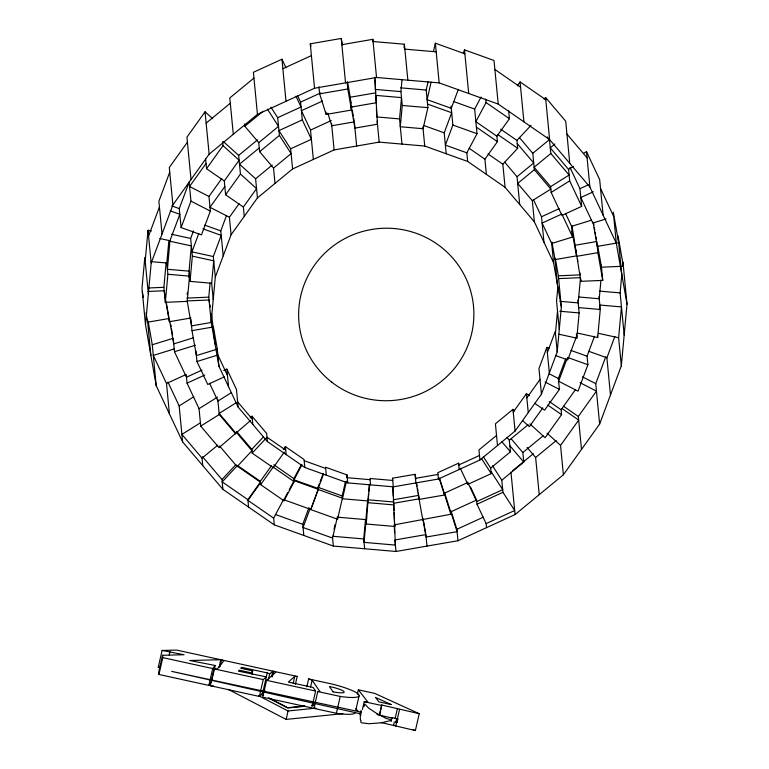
<?xml version="1.0" encoding="UTF-8"?>
<svg xmlns="http://www.w3.org/2000/svg" width="769" height="769" viewBox="0 0 769 769"><rect width="100%" height="100%" fill="white"/><g stroke="black" fill="none" stroke-linecap="round" stroke-linejoin="round"><path stroke-width="1.15" d="M360.267 715.026L360.401 719.899M360.555 712.873L360.18 714.286L360.526 713.007M360.959 711.69L361.151 711.123L360.478 713.968M360.901 711.142L360.651 712.45M391.786 717.977L377.041 714.593M397.198 720.88L397.756 718.842L396.967 722.562M145.187 261.124L148.023 230.277L151.397 231.017M622.63 265.613L622.957 262.056L627.014 304.178L621.333 365.871L599.628 424.055L563.379 474.771L515.057 514.567L457.968 540.732L395.987 551.469L333.342 546.057L274.302 524.862L222.895 489.334L182.618 441.887L156.222 385.759L145.495 324.768L151.185 263.085L148.023 230.277M168.863 240.793L166.815 262.998L167.902 274.273L189.53 276.138L187.203 301.381L165.316 302.313L163.874 287.318L166.133 262.787M170.16 210.821L179.821 214.291L169.959 240.735L167.421 269.285L189.049 271.149L190.03 281.387L211.658 283.252L213.224 299.535M165.316 302.313L167.902 274.273M189.049 271.149L191.375 245.917L170.007 241.245M187.203 294.642L187.415 292.355M188.79 277.436L189.212 272.851M190.03 281.387L192.356 256.154L190.654 238.448L193.48 230.873M555.276 258.307L558.352 275.821L561.351 306.985L557.217 351.856L541.434 394.17L515.076 431.053L479.933 459.997L438.407 479.02L393.334 486.835L347.771 482.903L304.832 467.485L267.449 441.646L238.159 407.137L218.954 366.313L211.158 321.961L208.774 297.151L210.081 282.982M211.658 283.252L213.724 260.826L192.356 256.154M211.158 321.961L215.301 277.1L213.311 256.529L221.212 235.372L202.968 228.826M404.061 47.774L404.388 44.227L373.071 41.516M428.054 81.85L426.189 90.04L427.881 107.66L423.075 128.711L400.293 126.75L402.254 105.449L400.928 91.626L402.014 79.793M401.966 144.082L399.544 118.907L401.505 97.615L375.878 95.394L376.118 101.383M364.66 548.758L363.718 538.944L365.467 520.017M418.336 493.035L418.74 495.38L393.392 499.773L394.766 526.467L366.294 524.016L365.871 519.613L367.611 500.677M366.015 521.074L364.045 542.376L395.372 545.077L394.113 512.827M366.294 524.016L368.524 493.871M368.736 491.506L369.389 484.403M369.62 484.403L368.091 500.965L342.465 498.754L342.195 495.967L345.396 481.932M557.861 286.866L556.554 301.035L559.284 329.42M555.449 333.477L557.515 311.041M558.621 278.599L580.508 277.667L578.182 302.899L559.967 301.333M558.823 334.217L576.817 338.149L579.144 312.916L577.894 299.891M600.954 280.06L599.234 298.757L578.74 296.988M599.407 309.715L599.839 305.043L621.467 306.908L618.622 337.754L621.333 365.871M577.432 333.092L597.676 337.514L600.262 309.474L599.022 296.546M624.178 335.024L620.122 292.902L621.871 273.918M391.757 718.198L391.508 718.621M360.997 720.37L360.786 722.11L361.584 722.822L368.976 723.725L381.549 722.802L390.287 720.582A14.678 2.595 -4.9 0 0 391.325 719.803M391.738 718.352L391.834 717.554L397.746 718.842M395.91 721.755L395.852 722.37M360.719 712.065L171.67 671.385L360.296 713.747M391.786 718.169L391.642 718.89M397.025 721.793L396.929 722.61M360.776 711.94L360.623 712.594M391.354 720.236L391.623 719.034M391.334 719.726L386.076 718.409L377.483 713.853M160.5 667.646L158.251 667.3L162.096 650.459L176.707 650.103L220.78 659.735L218.992 667.598M162.096 650.459L184.07 654.736L162.557 655.265L158.712 672.106L158.943 674.49L208.86 685.4L211.34 682.334L215.185 665.493L189.703 660.504L220.78 659.735M158.943 674.49L162.788 657.639L162.557 655.265M169.209 655.025L169.978 651.651M208.86 685.4L212.715 668.559L215.185 665.493M251.924 674.24L252.693 670.876L240.764 668.261L241.543 667.3L267.228 672.913L262.498 693.705L259.374 696.445L210.235 685.698L214.08 668.857L217.233 669.04L223.817 660.907L221.587 659.908L220.049 666.646M259.374 696.445L263.229 679.604L266.343 676.864L238.419 671.154L239.197 670.193L251.136 672.798L252.693 670.876M272.303 676.893L273.591 671.279L275.763 672.26L266.574 680.334L262.729 697.175L311.772 707.893L315.617 691.052L313.175 687.496L288.337 682.065L294.767 676.412L297.19 676.441L295.392 684.304M268.429 679.517L269.708 673.904L272.88 671.126L221.587 659.908M271.592 676.739L272.88 671.126M433.485 51.398L435.35 43.208L464.87 53.811M293.229 683.151L294.767 676.412M431.121 82.11L427.112 99.653L451.268 108.323L458.343 89.348M228.22 689.36L286.135 719.399L288.067 710.979L315.261 708.23M333.996 529.226L335.073 524.545M333.342 546.057L332.573 538.069L337.38 517.018M346.473 477.261L347.002 474.915L325.537 467.216L326.306 475.194M289.259 489.699L294.085 480.635L318.231 489.305L310.763 509.597L337.591 519.229L342.407 498.177L318.251 489.507L318.039 487.306L319.289 483.951M342.465 498.754L346.473 481.211M306.841 686.804L308.638 678.94L331.689 683.977A32.019 5.393 12.9 0 1 358.825 694.695A32.019 5.393 12.9 0 1 340.234 696.435L317.789 691.533L313.935 708.374L336.389 713.276A32.019 5.393 12.9 0 0 355.201 712.796M310.589 686.948L312.127 680.209L308.638 678.94M336.389 713.276L340.234 696.435M357.325 694.301L358.354 689.812L374.676 693.378L419.23 713.709L415.385 730.55L381.241 722.581M355.72 710.546L359.056 695.955M360.44 714.324L361.17 711.2M362.41 709.537L364.208 701.674L367.784 701.953L358.354 689.812M379.415 715.112L381.722 705L419.23 713.709M379.463 715.622L381.722 705M393.574 725.282L394.353 721.908M395.122 718.544L397.429 708.432M395.699 726.244L396.727 721.755M397.237 719.505L399.553 709.403M396.4 719.467L396.669 718.611L395.891 722.331M391.277 720.476L391.017 721.312L391.238 720.63M363.987 706.692L364.198 705.913M391.671 718.102L391.854 717.583M364.391 705.26L364.871 704.077L368.726 708.201L377.464 713.949M169.738 172.189L158.885 201.286L162.038 233.987M148.58 236.064L159.433 206.976M151.185 263.085L172.89 204.9L209.139 154.175L257.452 114.379L314.55 88.224L376.531 77.486L439.176 82.889L498.216 104.084L549.624 139.612L589.9 187.059L616.296 243.187L627.014 304.178M181.1 227.566L179.273 208.601L189.136 182.157L190.962 201.113L181.1 227.566L201.478 234.881L210.36 211.081L208.957 196.47L221.76 178.552M198.806 233.459L191.942 251.857L213.311 256.529M223.193 255.942L220.78 230.883L226.595 215.291M215.301 277.1L231.085 234.785L257.442 197.893L292.585 168.949L334.102 149.926L379.184 142.121L424.748 146.052L467.677 161.461L505.07 187.3L534.359 221.808L553.555 262.633L561.351 306.985M463.246 53.234L464.495 49.879L494.015 60.482L498.216 104.084M446.212 153.762L444.194 132.835L451.691 112.745L427.535 104.075M303.822 535.464L302.746 524.314L308.994 507.569M451.047 106.064L452.874 125.039L445.376 145.13L466.85 152.829L467.677 161.461M310.128 508.501L303.053 527.476L332.573 538.069M320.125 481.721L323.038 473.906M323.566 473.992L318.155 488.498L294.008 479.827L302.044 464.726M310.763 509.597L318.251 489.507M549.008 348.165L546.865 347.396L538.963 368.553L541.434 394.17M547.365 352.596L555.256 331.439L557.217 351.856M534.724 403.341L544.587 410.156L559.409 389.412L558.361 378.511L565.628 359.036M567.099 358.498L558.621 381.222L578.019 391.181L587.891 364.727L587.064 356.21L594.466 336.37M576.625 336.111L567.743 359.921L555.949 355.682M599.628 424.055L595.735 383.654L605.751 356.797M610.48 394.958L606.904 357.806L614.835 336.543M360.882 711.065L360.767 711.604M466.85 152.829L477.03 133.7L474.656 109.092L481.086 97.019M485.72 99.114L486.046 102.546L475.867 121.675L496.899 136.209L497.428 141.679L484.912 159.193L486.373 174.38M271.438 465.754L260.316 481.317L260.633 484.643L284.001 500.792L294.181 481.663L293.893 478.626L301.39 464.534M274.302 524.862L273.658 518.143L283.3 500.023M284.001 500.792L283.905 499.763L287.654 492.718M212.686 118.705L205.054 111.803L186.934 137.161L191.01 179.533M187.415 142.169L169.295 167.527L172.89 204.9M206.034 163.451L189.559 186.502L208.957 196.47M244.263 216.339L243.369 207.044L225.615 194.778L224.288 180.965L206.544 168.699L223.01 145.639L222.645 141.784M224.288 180.965L239.121 160.212L223.01 145.639M224.827 186.559L209.995 207.303L229.393 217.262L231.085 234.785M225.615 194.778L240.447 174.025L238.65 155.396L223.395 141.592M229.393 217.262L239.111 203.679M243.369 207.044L256.548 188.597L240.447 174.025M517.297 85.83L520.075 81.937L545.779 99.701M496.899 136.209L509.414 118.705L508.636 110.669M283.29 449.5L285.376 446.578L304.063 459.497L304.832 467.485M247.878 499.648L260.393 482.134L237.025 465.985L222.174 481.884L247.878 499.648L248.598 507.098M260.47 482.865L247.954 500.379L273.658 518.143M260.633 484.643L273.149 467.129L294.181 481.663M251.799 449.269L252.174 453.133L273.206 467.667L284.328 452.105M513.25 412.097L526.429 393.651L529.389 395.699M526.832 397.89L540.021 379.444M542.827 407.801L529.351 426.67L522.574 420.528M529.851 423.882L545.106 437.686L561.581 414.635L561.11 409.733L575.529 389.556M581.499 449.413L578.326 416.471L596.456 391.113L580.114 382.722M563.379 474.771L560.553 445.424L578.673 420.066L561.908 408.483M544 99.163L545.567 97.49L565.705 121.214L569.762 163.336M505.07 187.3L502.839 164.191L517.691 148.292L516.931 140.419L531.004 125.357M222.895 489.334L221.953 479.548L236.025 464.486M263.536 436.792L251.809 449.346L236.833 431.697M219.55 445.953L237.092 466.629L251.944 450.73L236.218 432.197M252.174 453.133L267.026 437.234L285.722 450.153M253.953 78.053L229.796 97.951L233.295 134.277M206.15 123.127L230.306 103.229M275.014 183.426L273.533 168.084L259.634 151.695L258.759 142.659L244.85 126.279L263.152 111.197M238.65 155.396L257.519 139.852M258.759 142.659L278.522 126.376L267.429 109.14M259.268 147.908L239.495 164.191L255.596 178.764L257.442 197.893M259.634 151.695L279.397 135.421L277.686 117.676L270.909 107.151M255.596 178.764L272.245 165.056M273.533 168.084L291.105 153.608L279.397 135.421M534.359 221.808L532.321 200.68L550.835 189.097L534.359 169.689L532.782 153.31L549.47 139.573L547.182 136.872M554.901 144.034L550.268 147.85L568.57 169.42L569.675 180.869L581.672 206.39L561.956 215.416L551.162 192.452L550.604 186.636L534.128 167.229L550.806 153.492L549.47 139.573M519.709 204.554L517.037 176.716L533.715 162.98L517.239 143.572M534.359 169.689L517.681 183.426L532.321 200.68M250.156 417.721L252.011 416.192L266.66 433.447L267.449 441.646M202.756 465.61L202.036 458.122L217.79 445.145M169.42 413.828L166.498 383.481L186.213 374.455L187.05 383.154L199.046 408.666L200.728 426.103L219.03 447.673L250.434 420.614M514.682 410.886L512.981 409.348L495.409 423.825L497.505 445.53M496.534 435.446L478.962 449.913L479.933 459.997M460.256 468.206L467.85 484.355L491.208 473.646L490.67 468.11L510.433 451.826L509.318 440.204L528.188 424.661M486.517 527.649L486.123 523.602L514.672 510.52L502.964 492.333L501.792 480.192L523.756 462.102L522.833 452.547L542.972 435.965M512.76 470.638L533.34 453.691M539.223 494.669L535.637 457.507L556.218 440.56M182.618 441.887L179.158 405.907L193.769 396.766M583.556 153.396L586.478 151.57L599.676 179.629L603.098 215.128M568.57 169.42L573.443 166.364M550.604 186.636L569.118 175.053L550.806 153.492M199.046 408.666L217.56 397.083M231.584 392.526L217.944 401.062L209.601 383.318M551.162 192.452L569.675 180.869M200.411 422.815L181.897 434.398L202.036 458.122M236.669 402.447L219.136 413.424L235.612 432.832M200.728 426.103L219.242 414.52L217.752 399.073M286.001 67.826L281.954 59.213L253.405 72.296L257.452 114.379M282.867 68.701L311.407 55.618M292.585 168.949L290.644 148.802L311.407 139.285L302.294 119.906L300.573 102.123L320.75 92.886M277.686 117.676L301.044 106.978L295.978 96.212M322.634 100.97L301.4 110.698L310.513 130.076L313.348 159.443M302.294 119.906L278.936 130.605L290.644 148.802M310.513 130.076L331.276 120.56M581.672 206.39L579.97 188.665L588.266 184.858M202.036 370.081L186.473 377.214L174.476 351.702L173.188 338.273L152.272 344.752L156.222 385.759M593.274 191.817L580.816 197.518L592.822 223.029L606.03 218.944M543.962 242.225L541.511 216.752L559.14 208.668M187.05 383.154L204.689 375.07M561.831 214.032L542.116 223.068L551.709 243.475L553.555 262.633M223.741 370.495L226.855 369.072L236.458 389.479L238.159 407.137M224.356 376.868L207.755 384.471L196.96 361.507L195.941 350.981M459.574 465.341L458.564 463.188L437.801 472.695L438.407 479.02M458.737 464.976L479.5 455.459M418.826 496.274L419.134 499.398L444.492 495.005L444.319 493.265L467.677 482.567L467.85 484.355M470.532 487.094L476.607 500.013L450.653 511.904L444.492 492.477M486.123 523.602L477.011 504.224L502.964 492.333M457.968 540.732L456.863 529.293L483.297 517.181M193.538 337.754L173.727 343.897L169.257 318.481M174.207 348.943L153.3 355.422L166.498 383.481M551.709 243.475L572.626 236.996L571.598 226.336L591.409 220.194M174.476 351.702L195.393 345.223M192 330.651L213.407 326.94L217.3 349.116L196.393 355.595L192 330.651L190.895 319.135M196.96 361.507L217.867 355.028L227.47 375.445M314.55 88.224L310.272 43.823L341.263 38.45L342.503 45.467M341.869 44.689L372.859 39.315L376.531 77.486M318.952 86.791L319.625 93.847L347.799 88.973L347.136 81.995M319.625 93.847L326.152 114.418L351.5 110.025L350.27 97.23L375.628 92.838L374.993 77.275M376.579 102.681L351.222 107.074L354.922 128.125L377.464 124.222L374.907 79.832M354.317 121.858L331.775 125.77L327.796 113.197M575.404 245.215L596.802 241.504L597.878 252.665L602.752 280.387L580.864 281.319L572.011 225.932M164.508 293.998L169.382 321.721L190.789 318.01M557.458 284.809L555.035 259.614L576.433 255.904L572.04 230.95M576.471 256.365L597.878 252.665M211.821 322.355L191.539 325.873L187.155 300.919L209.043 299.987L209.456 302.323M392.603 480.615L392.507 478.222L415.039 474.319L415.866 479M415.433 478.347L437.965 474.435M419.076 498.86L393.728 503.253L394.016 510.433M422.815 518.325L426.103 537.05L457.094 531.677L450.576 511.106L450.884 514.25L394.603 524.794L394.766 526.467M304.389 706L287.741 707.682L268.871 697.896M311.532 705.279L313.906 705.038M305.312 706.23L287.769 708.009L268.727 698.127M312.329 705.529L314.665 705.288M286.135 719.399L342.897 713.661M148.898 287.962L163.874 287.318M148.071 291.461L164.201 290.769L165.018 295.392M558.352 275.821L580.239 274.879L579.845 272.611M186.886 298.084L208.774 297.151M158.251 667.3L160.5 667.242M317.789 691.533L319.866 691.475L312.127 680.209M313.935 708.374L316.021 708.326M210.235 685.698L213.388 685.881M404.859 49.129L436.186 51.84M400.562 87.829L426.189 90.04M375.301 89.415L400.928 91.626M402.254 105.449L427.881 107.66M399.544 118.907L376.762 116.946L376.416 108.564M599.628 291.124L620.122 292.902M150.878 261.614L166.815 262.998M578.634 307.61L600.262 309.474M559.794 311.243L579.144 312.916M392.719 480.452L369.937 478.481L370.552 484.864M347.271 477.703L370.052 479.673M367.976 499.783L393.603 502.003L392.959 486.441M368.255 502.715L393.882 504.925M365.871 519.613L337.399 517.153L337.591 519.229M332.4 536.243L363.718 538.944M171.535 234.266L190.654 238.448M598.378 333.333L618.622 337.754M159.827 238.525L169.959 240.735M273.591 671.279L297.19 676.441M162.788 657.639L212.715 668.559M214.08 668.857L263.229 679.604M266.574 680.334L315.617 691.052M364.208 701.674L381.77 705.519M453.797 101.604L474.656 109.092M452.874 125.039L477.03 133.7M423.863 125.53L444.194 132.835M588.66 351.26L606.904 357.806M171.766 205.909L179.273 208.601M570.973 350.433L587.064 356.21M204.679 225.106L220.78 230.883M567.503 357.412L587.891 364.727M304.188 460.708L325.652 468.408M318.039 487.306L342.195 495.967M283.905 499.763L310.743 509.395M275.417 514.499L302.746 524.314M267.228 672.913L269.708 673.904M263.382 689.755L265.036 690.418M413.213 729.56L415.385 730.55M582.46 376.839L595.735 383.654M549.172 373.792L558.361 378.511M545.125 382.068L559.409 389.412M190.962 201.113L210.36 211.081M261.537 694.09L263.632 695.186M261.316 694.292L263.431 695.387M258.576 695.685L288.067 710.979M494.88 69.479L520.584 87.243M486.046 102.546L509.414 118.705M500.686 129.182L516.931 140.419M497.62 134.421L517.691 148.292M476.396 127.145L497.428 141.679M488.084 153.992L502.839 164.191M469.167 148.311L484.912 159.193M563.542 406.243L578.326 416.471M549.277 401.553L561.11 409.733M547.778 405.1L561.581 414.635M273.812 464.745L293.893 478.626M237.919 465.841L260.316 481.317M546.99 433.149L560.553 445.424M566.945 134.114L587.083 157.837M519.306 137.43L532.782 153.31M504.704 162.192L517.037 176.716M527.14 447.5L535.637 457.507M511.25 438.897L522.833 452.547M507.002 437.474L509.318 440.204M509.847 445.722L523.756 462.102M501.936 441.819L510.433 451.826M237.65 401.841L252.29 419.095M219.242 414.52L235.718 433.937M202.583 456.738L221.953 479.548M355.96 708.528L358.133 711.325M359.584 713.19L361.036 715.064M312.791 703.625L314.732 706.442M492.545 465.831L501.792 480.192M483.278 456.623L490.67 468.11M490.997 471.484L502.705 489.68L476.751 501.571L467.639 482.192M481.346 458.334L491.208 473.646M600.531 188.492L613.729 216.55M569.964 167.402L579.97 188.665M565.705 213.811L571.598 226.336M562.322 215.08L572.626 236.996M533.426 199.565L541.511 216.752M297.536 95.664L300.573 102.123M167.988 382.164L179.158 405.907M310.272 43.823L311.003 46.102M451.067 511.01L456.863 529.293M439.608 478.414L444.319 493.265M444.357 493.688L450.884 514.25M439.051 477.866L444.492 495.005M597.619 245.253L601.483 267.199L623.371 266.257L618.007 235.766L621.66 273.687M593.553 223.02L593.956 225.336M594.36 227.643L594.773 229.95M595.177 232.267L595.581 234.574M595.985 236.881L596.398 239.188M593.005 222.154L597.273 246.407L618.67 242.706L613.316 212.206L616.296 243.187M575.856 249.935L576.25 252.203M577.452 259.009L577.846 261.277M551.95 242.1L555.035 259.614M347.598 82.023L350.27 97.23M350.616 100.806L351.029 103.142M351.443 105.488L351.846 107.823M352.26 110.159L353.288 116.013M353.702 118.349L354.115 120.695M347.799 88.973L351.5 110.025M423.2 519.402L425.661 533.436M416.683 483.682L417.096 486.018M417.509 488.353L417.923 490.699M416.25 483.019L422.777 519.921M209.87 304.649L210.273 306.985M211.504 313.992L215.06 344.137M170.747 324.412L171.151 326.719M171.564 329.036L172.573 334.803M166.229 302.323L168.872 317.337M148.148 321.298L152.272 344.752M142.313 291.701L143.342 297.574M146.023 312.82L147.677 322.201L169.074 318.491L169.382 321.721M601.271 265.094L602.752 280.387M586.478 151.57L589.9 187.059M597.465 335.303L597.676 337.514M580.508 277.667L580.864 281.319M576.414 333.938L576.817 338.149M545.567 97.49L549.624 139.612M546.865 347.396L549.326 373.013M520.075 81.937L523.92 121.848M526.429 393.651L528.255 412.617M512.981 409.348L515.076 431.053M510.972 472.118L515.057 514.567M464.495 49.879L468.696 93.491M435.35 43.208L439.176 82.889M476.607 500.013L477.011 504.224M458.564 463.188L459.17 469.513M422.902 126.923L424.748 146.052M404.388 44.227L407.849 80.187M426.978 546.096L425.872 534.609L394.882 539.982L395.987 551.469M415.039 474.319L415.875 482.932M377.156 121.108L379.184 142.121M392.507 478.222L393.334 486.835M354.422 122.905L356.643 146.023M341.263 38.45L345.541 82.85M331.583 123.684L334.102 149.926M325.931 112.111L326.152 114.418M347.002 474.915L347.771 482.903M281.954 59.213L286.001 101.306M285.376 446.578L286.145 454.566M244.629 123.915L244.85 126.279M273.149 467.129L273.206 467.667M252.011 416.192L252.799 424.392M205.054 111.803L209.139 154.175M237.025 465.985L237.092 466.629M226.855 369.072L228.556 386.73M205.602 158.943L206.544 168.699M217.3 349.116L218.954 366.313M148.34 293.931L144.822 257.413L141.986 288.25L145.495 324.768M147.456 319.933L150.859 355.268M392.844 486.604L393.238 496.178M394.237 524.42L394.584 532.802M372.859 39.315L372.955 41.709M391.065 704.519L378.896 701.866L375.416 697.387L391.065 704.519M333.083 691.85L329.42 686.515A13.246 2.23 12.9 0 1 344.041 691.696A13.246 2.23 12.9 0 1 333.083 691.85M331.699 382.135A87.637 86.243 -5.5 0 0 472.916 326.979A87.637 86.243 -5.5 0 0 354.163 234.305A87.637 86.243 -5.5 0 0 331.699 382.135"/></g></svg>
